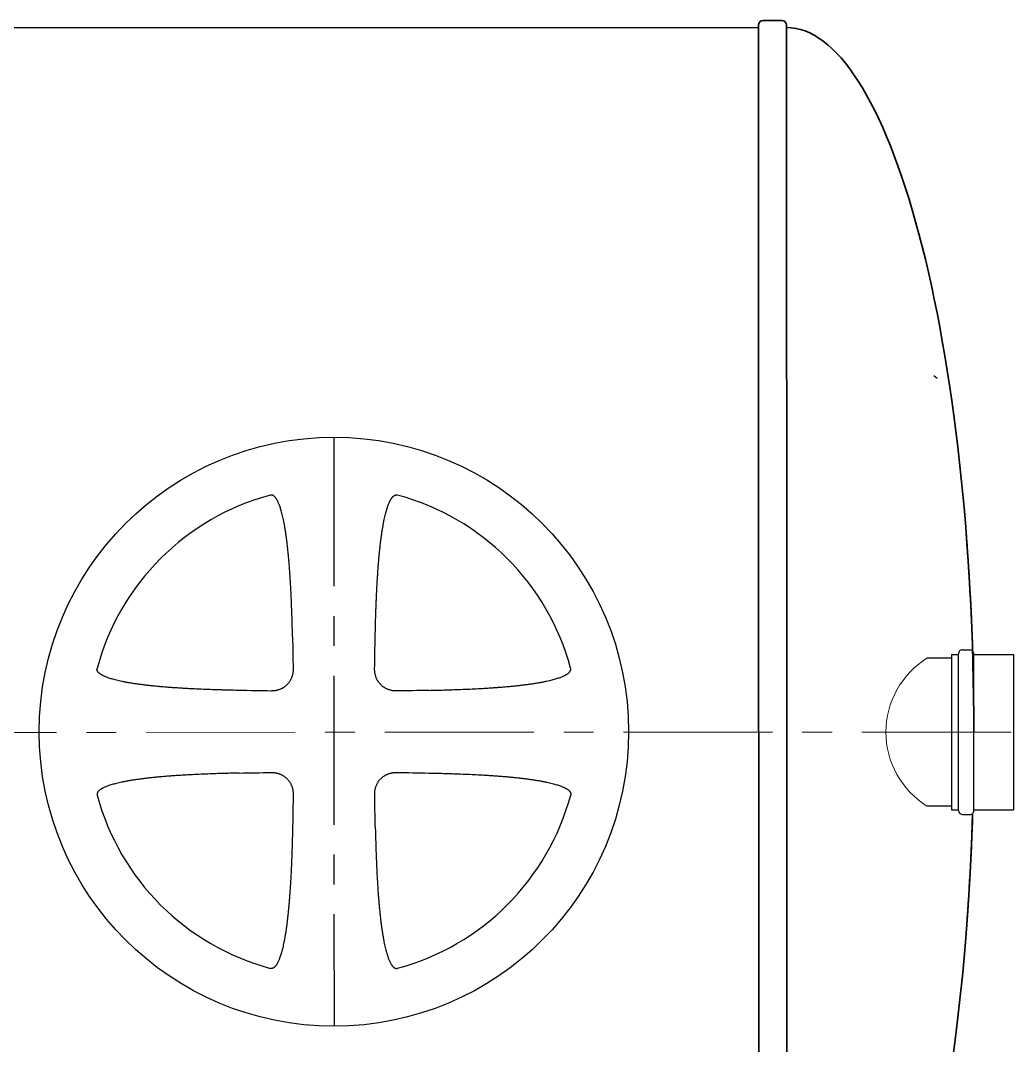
# Model space of a CAD drawing. Header units: millimetres. Extents: x 24859265 to 26550985, y 32092698 to 33532929.
# Drawn here: x 26166864 to 26168980, y 33008125 to 33010308 of the extents above; entities that cross this region are included whole.
import ezdxf

# ---------------------------------------------------------------- set-up
doc = ezdxf.new("R2010")
doc.units = ezdxf.units.MM
doc.linetypes.add('осевая', pattern=[50.8, 31.75, -6.35, 6.35, -6.35])
doc.layers.add('Mitat', color=1, linetype='Continuous')
doc.layers.add('Системный слой', color=7, linetype='Continuous')

msp = doc.modelspace()

# ---------------------------------------------------------------- linework, layer by layer
at = {"color": 7, "lineweight": 25}
for p, q in [((26168815.3001, 33009545.4969), (26168808.1832, 33009550.8264)), ((26168845.9298, 33008949.5434), (26168793.7166, 33008949.5231)), ((26168845.9268, 33008957.2434), (26168860.9268, 33008957.2493)), ((26168845.9268, 33008957.2434), (26168846.0556, 33008626.8435)), ((26168861.0562, 33008625.2493), (26168860.9262, 33008958.8493)), ((26168869.6228, 33008967.5527), (26168884.9228, 33008967.5586)), ((26168893.7562, 33008625.2621), (26168893.6262, 33008958.862)), ((26168893.6268, 33008957.262), (26168977.9268, 33008957.2949)), ((26168846.0526, 33008634.5435), (26168793.8394, 33008634.5231)), ((26168846.0556, 33008626.8435), (26168861.0556, 33008626.8493)), ((26168893.7556, 33008626.8621), (26168978.0556, 33008626.8949)), ((26168869.7596, 33008616.5527), (26168885.0596, 33008616.5587))]:
    msp.add_line(p, q, dxfattribs=at)
at = {"color": 1, "linetype": 'осевая', "lineweight": 25, "ltscale": 10}
msp.add_line((26167531.0285, 33009420.3797), (26167531.5176, 33008165.6309), dxfattribs=at)
at = {"color": 1, "linetype": 'осевая', "lineweight": 15, "ltscale": 10}
msp.add_line((26151383.5275, 33008787.7874), (26170893.661, 33008792.5503), dxfattribs=at)
at = {"lineweight": 35}
for points in [[(26168435.0434, 33010293.0485), (26168435.0415, 33010298.0485, -0.414213562), (26168445.0376, 33010308.0524), (26168485.0376, 33010308.068)], [(26168485.0376, 33010308.068, -0.414213562), (26168495.0415, 33010298.0718), (26168495.0434, 33010293.0702)]]:
    msp.add_lwpolyline(points, format="xyb", dxfattribs=at)
for points in [[(26168435.0434, 33010293.0485), (26161345.9909, 33010290.2852)], [(26168435.0434, 33010293.0485), (26168436.2128, 33007293.0487)], [(26168496.2128, 33007293.0721), (26168495.0434, 33010293.0718)]]:
    msp.add_lwpolyline(points, dxfattribs=at)
at = {"lineweight": 20}
msp.add_arc((26168892.2661, 33008792.0615), 185.7583, 122.0409319, 238.0037359, dxfattribs=at)
at = {"color": 7, "lineweight": 25}
for centre, start, end in [((26168869.6262, 33008958.8527), 90.0223337, 180.0223338), ((26168884.9262, 33008958.8586), 0.0223338, 90.0223337), ((26168869.7562, 33008625.2527), 180.0223338, 270.0223337), ((26168885.0562, 33008625.2587), 270.0223337, 0.0223338)]:
    msp.add_arc(centre, 8.7, start, end, dxfattribs=at)
at = {"lineweight": 35}
for start_param, end_param in [(4.711612264, 6.283185307), (4.827213736, 5.001512917), (3.141592654, 4.595952397), (4.423265044, 4.595952397)]:
    msp.add_ellipse((26168495.6281, 33008793.072), major_axis=(-0.5847, 1499.9999), ratio=0.265375212, start_param=start_param, end_param=end_param, dxfattribs=at)
at = {"layer": 'Mitat', "color": 7, "lineweight": 25}
msp.add_line((26168977.9268, 33008957.2949), (26168978.0556, 33008626.8949), dxfattribs=at)
at = {"layer": 'Системный слой', "color": 7, "lineweight": 30}
msp.add_circle((26167531.2731, 33008793.0053), 627.3744, dxfattribs=at)
at = {"layer": 'Системный слой', "color": 7, "lineweight": 25}
for start, end in [(105.016614, 165.0280533), (15.0166141, 75.0280534), (195.0166141, 255.0280534), (285.016614, 345.0280533)]:
    msp.add_arc((26167531.2731, 33008793.0053), 521.8345, start, end, dxfattribs=at)
at = {"layer": 'Системный слой', "color": 7, "lineweight": 25, "extrusion": (0, 0, -1)}
for centre, major_axis, start_param, end_param in [((26166355.4097, 33008792.5469), (1.2423, -3187.0362), -1.634238642, -1.612784394), ((26168707.1365, 33008793.4636), (-1.2423, 3187.0362), -1.52880826, -1.507354011), ((26167530.8147, 33009968.8687), (-3187.0362, -1.2423), -1.52880826, -1.507354011), ((26167530.8147, 33009968.8687), (-3187.0362, -1.2423), -1.634238642, -1.612784394), ((26167531.7314, 33007617.1419), (3187.0362, 1.2423), -1.634238642, -1.612784394), ((26167531.7314, 33007617.1419), (3187.0362, 1.2423), -1.52880826, -1.507354011), ((26166355.4097, 33008792.5469), (1.2423, -3187.0362), -1.52880826, -1.507354011), ((26168707.1365, 33008793.4636), (-1.2423, 3187.0362), -1.634238642, -1.612784394)]:
    msp.add_ellipse(centre, major_axis=major_axis, ratio=0.342020143, start_param=start_param, end_param=end_param, dxfattribs=at)
at = {"layer": 'Системный слой', "color": 7, "lineweight": 25}
for points, knots in [([(26167443.1686, 33008995.0283), (26167443.049, 33009000.4323), (26167442.7903, 33009011.3547), (26167442.3374, 33009027.9543), (26167441.8936, 33009042.0677), (26167441.4872, 33009053.6515), (26167441.1505, 33009062.5704), (26167440.7386, 33009072.7011), (26167440.2358, 33009084.0338), (26167439.618, 33009096.6051), (26167438.9819, 33009108.2756), (26167438.3406, 33009118.9995), (26167437.7105, 33009128.7273), (26167437.0261, 33009138.4714), (26167436.2868, 33009148.1719), (26167435.4923, 33009157.7757), (26167434.6451, 33009167.2098), (26167433.741, 33009176.4814), (26167432.7834, 33009185.525), (26167431.7686, 33009194.3473), (26167430.7019, 33009202.8824), (26167429.5718, 33009211.2014), (26167428.3854, 33009219.2244), (26167427.1426, 33009226.9339), (26167425.872, 33009234.1631), (26167424.5668, 33009240.9751), (26167423.2524, 33009247.2661), (26167421.9225, 33009253.0995), (26167420.612, 33009258.3726), (26167419.2907, 33009263.2503), (26167417.9755, 33009267.6972), (26167416.6573, 33009271.7675), (26167415.396, 33009275.3236), (26167414.1755, 33009278.4682), (26167413.0336, 33009281.1592), (26167411.9503, 33009283.4937), (26167410.9708, 33009285.4311), (26167410.0476, 33009287.1119), (26167409.1835, 33009288.5608), (26167408.3534, 33009289.8393), (26167407.6009, 33009290.9048), (26167406.9109, 33009291.806), (26167406.3005, 33009292.5435), (26167405.7488, 33009293.162), (26167405.2707, 33009293.6621), (26167404.832, 33009294.092), (26167404.4239, 33009294.4674), (26167404.0282, 33009294.8082), (26167403.6574, 33009295.1071), (26167403.3068, 33009295.3717), (26167402.972, 33009295.6083), (26167402.6365, 33009295.8298), (26167402.2538, 33009296.0642), (26167401.8173, 33009296.3065), (26167401.3274, 33009296.5453), (26167400.8285, 33009296.7541), (26167400.2594, 33009296.9528), (26167399.558, 33009297.1392), (26167398.7396, 33009297.2667), (26167397.9563, 33009297.295), (26167397.1772, 33009297.246), (26167396.5759, 33009297.1474), (26167396.173, 33009297.0481), (26167396.0662, 33009297.0195)], [0, 0, 0, 0, 3.294371593, 6.658591543, 10.121592742, 11.902893978, 13.727107621, 15.565805849, 18.089199056, 20.650882172, 23.250738132, 25.227924631, 27.214477482, 29.207844676, 31.198515859, 33.161938964, 35.100748787, 36.992852426, 38.863010201, 40.668912645, 42.432709704, 44.134311819, 45.815956245, 47.406319509, 48.925529492, 50.321905425, 51.666805829, 52.875385207, 53.998684122, 55.003566013, 55.973887457, 56.834853186, 57.62025208, 58.285214561, 58.906539433, 59.421026718, 59.87309663, 60.246258994, 60.602155426, 60.908040864, 61.180306665, 61.401463481, 61.604047946, 61.767516676, 61.910185432, 62.028901262, 62.144789761, 62.250718136, 62.349589011, 62.437155671, 62.520316699, 62.60098611, 62.683376543, 62.794473772, 62.904935231, 63.013803366, 63.122506405, 63.271682214, 63.457840141, 63.633238455, 63.754365664, 63.934896432, 64, 64, 64, 64]), ([(26167619.22, 33008995.097), (26167619.3354, 33009000.5021), (26167619.5858, 33009011.4313), (26167620.0263, 33009028.0503), (26167620.4601, 33009042.1913), (26167620.8588, 33009053.8093), (26167621.1901, 33009062.7632), (26167621.5541, 33009071.8798), (26167621.9528, 33009081.13), (26167622.3919, 33009090.5521), (26167622.8732, 33009100.097), (26167623.4006, 33009109.7542), (26167623.976, 33009119.4745), (26167624.6037, 33009129.2471), (26167625.286, 33009139.0326), (26167626.0235, 33009148.7687), (26167626.8166, 33009158.4026), (26167627.6626, 33009167.859), (26167628.5657, 33009177.1471), (26167629.5225, 33009186.201), (26167630.5368, 33009195.0293), (26167631.6032, 33009203.566), (26167632.7336, 33009211.8843), (26167633.9208, 33009219.9044), (26167635.1649, 33009227.609), (26167636.4372, 33009234.8297), (26167637.7443, 33009241.63), (26167639.0603, 33009247.9041), (26167640.3913, 33009253.7155), (26167641.7014, 33009258.96), (26167643.021, 33009263.8038), (26167644.3326, 33009268.2114), (26167645.6453, 33009272.2385), (26167646.8983, 33009275.7478), (26167648.108, 33009278.8436), (26167649.2367, 33009281.4862), (26167650.305, 33009283.7745), (26167651.2684, 33009285.6699), (26167652.1749, 33009287.3131), (26167653.023, 33009288.7303), (26167653.8385, 33009289.9834), (26167654.579, 33009291.0306), (26167655.2594, 33009291.919), (26167655.863, 33009292.6487), (26167656.41, 33009293.2625), (26167656.8858, 33009293.7609), (26167657.3234, 33009294.1905), (26167657.7313, 33009294.5662), (26167658.1267, 33009294.9073), (26167658.4972, 33009295.2064), (26167658.8477, 33009295.4713), (26167659.1822, 33009295.7082), (26167659.5176, 33009295.9299), (26167659.9001, 33009296.1646), (26167660.3365, 33009296.4073), (26167660.8262, 33009296.6465), (26167661.3249, 33009296.8557), (26167661.8939, 33009297.0548), (26167662.5951, 33009297.2417), (26167663.4133, 33009297.3699), (26167664.1967, 33009297.3988), (26167664.9758, 33009297.3503), (26167665.5772, 33009297.2523), (26167665.9802, 33009297.1533), (26167666.087, 33009297.1247)], [0, 0, 0, 0, 3.346521523, 6.766848111, 10.291529456, 12.106470403, 13.966728464, 15.842272064, 17.760328852, 19.705723419, 21.69055137, 23.687494739, 25.705597318, 27.732687694, 29.765616249, 31.795275715, 33.795524463, 35.769580702, 37.694348858, 39.596138923, 41.431300907, 43.222956688, 44.950627594, 46.657892926, 48.271860481, 49.813092722, 51.228677476, 52.591624534, 53.814670765, 54.950110731, 55.963708116, 56.941680685, 57.807328827, 58.595452265, 59.260387204, 59.880783117, 60.393123522, 60.842570583, 61.213061508, 61.566814526, 61.871519207, 62.143339222, 62.364995754, 62.568380645, 62.733224655, 62.877533629, 62.998105508, 63.115804117, 63.223385704, 63.323799493, 63.412733256, 63.497193458, 63.579124045, 63.662802909, 63.775637351, 63.887825457, 63.998394772, 64.108795928, 64.260302258, 64.449368862, 64.627507815, 64.750527631, 64.933879172, 65, 65, 65, 65]), ([(26167329.1814, 33008880.9523), (26167324.0542, 33008881.0617), (26167313.6736, 33008881.2987), (26167300.6182, 33008881.6411), (26167288.3162, 33008881.9995), (26167275.1191, 33008882.4203), (26167257.9692, 33008883.0449), (26167239.7537, 33008883.8237), (26167223.837, 33008884.6158), (26167211.0099, 33008885.3332), (26167200.3964, 33008885.9843), (26167190.4053, 33008886.6516), (26167180.7589, 33008887.3507), (26167171.1806, 33008888.1042), (26167161.7313, 33008888.9112), (26167152.4113, 33008889.7755), (26167143.2815, 33008890.6951), (26167134.343, 33008891.6735), (26167125.657, 33008892.7069), (26167117.1647, 33008893.8056), (26167108.9488, 33008894.9632), (26167101.0333, 33008896.1793), (26167093.5825, 33008897.4278), (26167086.5378, 33008898.7151), (26167080.0048, 33008900.0172), (26167073.9242, 33008901.3399), (26167068.4002, 33008902.6502), (26167063.2707, 33008903.9769), (26167058.5761, 33008905.3032), (26167054.2657, 33008906.6371), (26167050.4827, 33008907.9197), (26167047.1238, 33008909.1666), (26167044.236, 33008910.3395), (26167041.7214, 33008911.4573), (26167039.6257, 33008912.4734), (26167037.8034, 33008913.4347), (26167036.2313, 33008914.3365), (26167034.846, 33008915.2031), (26167033.694, 33008915.9881), (26167032.7215, 33008916.7076), (26167031.9272, 33008917.3435), (26167031.262, 33008917.9183), (26167030.7255, 33008918.4157), (26167030.2644, 33008918.8723), (26167029.8614, 33008919.2981), (26167029.4946, 33008919.7124), (26167029.1723, 33008920.1021), (26167028.8866, 33008920.4719), (26167028.6316, 33008920.8251), (26167028.3939, 33008921.1786), (26167028.1448, 33008921.5788), (26167027.8898, 33008922.0322), (26167027.641, 33008922.5377), (26167027.4262, 33008923.0476), (26167027.2244, 33008923.623), (26167027.0368, 33008924.3265), (26167026.9084, 33008925.1456), (26167026.8795, 33008925.9289), (26167026.928, 33008926.708), (26167027.0261, 33008927.3094), (26167027.1251, 33008927.7124), (26167027.1536, 33008927.8192)], [0, 0, 0, 0, 3.027650468, 6.130094995, 7.711356257, 10.29572092, 13.929306235, 17.85218495, 21.075847564, 23.356555589, 25.454567181, 27.369742625, 29.28457001, 31.181263092, 33.060102395, 34.9034142, 36.729230748, 38.501690757, 40.23857242, 41.92187162, 43.587415304, 45.168284004, 46.68244492, 48.080640478, 49.429669018, 50.648001517, 51.784220094, 52.805921168, 53.793742901, 54.673451645, 55.478236634, 56.16329273, 56.804669619, 57.338102874, 57.808295994, 58.19735665, 58.567881964, 58.885924914, 59.167818492, 59.395947779, 59.604956454, 59.772793989, 59.918929675, 60.040332083, 60.158922171, 60.267662997, 60.369344164, 60.459616107, 60.545401758, 60.628156765, 60.712315906, 60.824376076, 60.935003164, 61.043224388, 61.1494624, 61.294441349, 61.47478319, 61.644699639, 61.762041656, 61.936931263, 62, 62, 62, 62]), ([(26167444.4274, 33008926.7496), (26167444.4399, 33008925.9029), (26167444.4246, 33008924.2277), (26167444.2808, 33008921.7196), (26167444.015, 33008919.2257), (26167443.6212, 33008916.7299), (26167443.0964, 33008914.2458), (26167442.441, 33008911.7921), (26167441.6574, 33008909.3857), (26167440.7508, 33008907.0424), (26167439.7285, 33008904.7775), (26167438.6002, 33008902.6038), (26167437.3755, 33008900.5297), (26167436.0611, 33008898.5564), (26167434.6704, 33008896.694), (26167433.2199, 33008894.9523), (26167431.7366, 33008893.3471), (26167430.2344, 33008891.8752), (26167428.7269, 33008890.5324), (26167427.0833, 33008889.198), (26167425.398, 33008887.9637), (26167423.6321, 33008886.7997), (26167422.0395, 33008885.8497), (26167420.1999, 33008884.8519), (26167418.0601, 33008883.8198), (26167415.5417, 33008882.7885), (26167412.9854, 33008881.9158), (26167410.8073, 33008881.3052), (26167408.5082, 33008880.7665), (26167405.9342, 33008880.288), (26167402.9715, 33008879.93), (26167400.0972, 33008879.7533), (26167398.3378, 33008879.7344), (26167397.4611, 33008879.7467)], [0, 0, 0, 0, 1.160826542, 2.293622235, 3.435630275, 4.588755852, 5.746246171, 6.905347908, 8.06046894, 9.206890964, 10.341223549, 11.457239469, 12.554235135, 13.633163251, 14.697615427, 15.730559355, 16.730574568, 17.684561251, 18.60488317, 19.490060894, 20.578622657, 21.45991575, 22.381037453, 23.113318507, 24.320591035, 25.627436737, 26.832375655, 28.012840773, 28.720001051, 30.061885846, 31.592299148, 32.799070777, 34, 34, 34, 34]), ([(26167665.0174, 33008879.851), (26167664.1707, 33008879.8385), (26167662.4955, 33008879.8537), (26167659.9874, 33008879.9976), (26167657.4934, 33008880.2634), (26167654.9977, 33008880.6572), (26167652.5136, 33008881.1819), (26167650.0599, 33008881.8374), (26167647.6534, 33008882.621), (26167645.3102, 33008883.5276), (26167643.0453, 33008884.5498), (26167640.8716, 33008885.6781), (26167638.7975, 33008886.9028), (26167636.8242, 33008888.2172), (26167634.9618, 33008889.608), (26167633.2201, 33008891.0585), (26167631.6149, 33008892.5418), (26167630.143, 33008894.0439), (26167628.8002, 33008895.5514), (26167627.4657, 33008897.1951), (26167626.2314, 33008898.8803), (26167625.0675, 33008900.6463), (26167624.1175, 33008902.2389), (26167623.1197, 33008904.0785), (26167622.0875, 33008906.2183), (26167621.0563, 33008908.7367), (26167620.1836, 33008911.293), (26167619.5729, 33008913.4711), (26167619.0343, 33008915.7702), (26167618.5558, 33008918.3442), (26167618.1977, 33008921.3068), (26167618.0211, 33008924.1812), (26167618.0022, 33008925.9406), (26167618.0145, 33008926.8173)], [0, 0, 0, 0, 1.160826542, 2.293622235, 3.435630275, 4.588755852, 5.746246171, 6.905347908, 8.06046894, 9.206890964, 10.341223549, 11.457239469, 12.554235135, 13.633163251, 14.697615427, 15.730559355, 16.730574568, 17.684561251, 18.60488317, 19.490060894, 20.578622657, 21.45991575, 22.381037453, 23.113318507, 24.320591035, 25.627436737, 26.832375655, 28.012840773, 28.720001051, 30.061885846, 31.592299148, 32.799070777, 34, 34, 34, 34]), ([(26167733.2961, 33008881.1098), (26167738.5426, 33008881.2258), (26167749.16, 33008881.4769), (26167762.5105, 33008881.839), (26167775.0757, 33008882.2175), (26167788.5305, 33008882.6608), (26167805.9915, 33008883.3174), (26167824.5112, 33008884.1346), (26167840.6657, 33008884.9641), (26167853.6543, 33008885.7136), (26167864.3703, 33008886.3919), (26167874.4378, 33008887.0856), (26167884.138, 33008887.8106), (26167893.7549, 33008888.5907), (26167903.2216, 33008889.4243), (26167912.5422, 33008890.3153), (26167921.654, 33008891.2612), (26167930.5604, 33008892.2658), (26167939.1985, 33008893.3245), (26167947.6331, 33008894.4486), (26167955.7825, 33008895.6313), (26167963.6249, 33008896.8725), (26167970.9932, 33008898.1446), (26167977.9478, 33008899.4542), (26167984.3815, 33008900.7762), (26167990.3552, 33008902.1164), (26167995.7632, 33008903.44), (26168000.7703, 33008904.7769), (26168005.3377, 33008906.1095), (26168009.5187, 33008907.4465), (26168013.1719, 33008908.7271), (26168016.4022, 33008909.9675), (26168019.166, 33008911.129), (26168021.5624, 33008912.2316), (26168023.5493, 33008913.2286), (26168025.271, 33008914.1683), (26168026.7528, 33008915.0474), (26168028.058, 33008915.8915), (26168029.1425, 33008916.6551), (26168030.0573, 33008917.3542), (26168030.8034, 33008917.9709), (26168031.427, 33008918.5269), (26168031.9292, 33008919.007), (26168032.3598, 33008919.4463), (26168032.7352, 33008919.8545), (26168033.076, 33008920.2502), (26168033.3749, 33008920.6209), (26168033.6395, 33008920.9716), (26168033.8761, 33008921.3063), (26168034.0976, 33008921.6419), (26168034.332, 33008922.0246), (26168034.5743, 33008922.4611), (26168034.8131, 33008922.951), (26168035.0219, 33008923.4499), (26168035.2206, 33008924.019), (26168035.4069, 33008924.7204), (26168035.5345, 33008925.5387), (26168035.5628, 33008926.3221), (26168035.5137, 33008927.1012), (26168035.4152, 33008927.7024), (26168035.3159, 33008928.1054), (26168035.2873, 33008928.2121)], [0, 0, 0, 0, 3.098261334, 6.270257389, 7.885873744, 10.522157945, 14.222087947, 18.211189336, 21.483219765, 23.791405021, 25.91055982, 27.839239887, 29.766287197, 31.670808361, 33.554373667, 35.397494967, 37.221268987, 38.987539178, 40.71587108, 42.387727128, 44.041242235, 45.608248555, 47.10728905, 48.48832759, 49.819500091, 51.017863675, 52.132794527, 53.131322562, 54.095468401, 54.950921967, 55.731333865, 56.392139341, 57.009564667, 57.52047847, 57.969135823, 58.33888725, 58.691132745, 58.993238407, 59.261550851, 59.478661932, 59.677208155, 59.836710997, 59.975491712, 60.090496101, 60.202763313, 60.305383036, 60.40116592, 60.485997168, 60.566559632, 60.644707497, 60.724522268, 60.832146527, 60.939155451, 61.044621355, 61.149927756, 61.294442138, 61.474782666, 61.644699745, 61.762041735, 61.936930934, 62, 62, 62, 62]), ([(26167329.25, 33008704.9008), (26167324.1229, 33008704.7874), (26167313.7425, 33008704.5423), (26167300.6873, 33008704.1897), (26167288.3857, 33008703.8217), (26167275.1889, 33008703.3906), (26167258.0395, 33008702.7526), (26167239.8246, 33008701.9596), (26167223.9085, 33008701.1552), (26167211.0819, 33008700.4278), (26167200.469, 33008699.7684), (26167190.4785, 33008699.0932), (26167180.8326, 33008698.3866), (26167171.2549, 33008697.6257), (26167161.8062, 33008696.8113), (26167152.4869, 33008695.9398), (26167143.3578, 33008695.013), (26167134.4201, 33008694.0276), (26167125.7349, 33008692.9875), (26167117.2434, 33008691.8822), (26167109.0284, 33008690.7182), (26167101.1139, 33008689.4959), (26167093.664, 33008688.2416), (26167086.6203, 33008686.9488), (26167080.0883, 33008685.6416), (26167074.0088, 33008684.3142), (26167068.4858, 33008682.9996), (26167063.3574, 33008681.6689), (26167058.6638, 33008680.3389), (26167054.3544, 33008679.0017), (26167050.5725, 33008677.7161), (26167047.2145, 33008676.4666), (26167044.3276, 33008675.2914), (26167041.8139, 33008674.1717), (26167039.719, 33008673.1539), (26167037.8975, 33008672.1912), (26167036.3261, 33008671.2882), (26167034.9414, 33008670.4205), (26167033.79, 33008669.6346), (26167032.8181, 33008668.9144), (26167032.0243, 33008668.2778), (26167031.3595, 33008667.7025), (26167030.8234, 33008667.2047), (26167030.3627, 33008666.7477), (26167029.96, 33008666.3216), (26167029.5936, 33008665.907), (26167029.2716, 33008665.517), (26167028.9861, 33008665.1471), (26167028.7314, 33008664.7936), (26167028.494, 33008664.44), (26167028.2452, 33008664.0396), (26167027.9905, 33008663.5859), (26167027.7421, 33008663.0803), (26167027.5277, 33008662.5702), (26167027.3264, 33008661.9946), (26167027.1393, 33008661.291), (26167027.0116, 33008660.4718), (26167026.9833, 33008659.6885), (26167027.0324, 33008658.9094), (26167027.1309, 33008658.3081), (26167027.2302, 33008657.9052), (26167027.2589, 33008657.7984)], [0, 0, 0, 0, 3.027650466, 6.130094991, 7.711356252, 10.295720913, 13.929306225, 17.852184938, 21.07584755, 23.356555574, 25.454567165, 27.369742608, 29.284569992, 31.181263074, 33.060102377, 34.903414182, 36.72923073, 38.50169074, 40.238572403, 41.921871604, 43.587415288, 45.168283988, 46.682444905, 48.080640464, 49.429669005, 50.648001504, 51.784220082, 52.805921157, 53.793742891, 54.673451636, 55.478236627, 56.163292723, 56.804669613, 57.33810287, 57.80829599, 58.197356647, 58.567881962, 58.885924912, 59.167818491, 59.395947778, 59.604956454, 59.772793988, 59.918929674, 60.040332083, 60.15892217, 60.267662996, 60.369344163, 60.459616106, 60.545401757, 60.628156764, 60.712315905, 60.824376075, 60.935003163, 61.043224387, 61.1494624, 61.294441348, 61.474783189, 61.644699639, 61.762041656, 61.936931263, 62, 62, 62, 62]), ([(26167397.5287, 33008706.1596), (26167398.3754, 33008706.1721), (26167400.0506, 33008706.1569), (26167402.5587, 33008706.013), (26167405.0527, 33008705.7472), (26167407.5485, 33008705.3534), (26167410.0326, 33008704.8286), (26167412.4863, 33008704.1732), (26167414.8927, 33008703.3896), (26167417.236, 33008702.483), (26167419.5008, 33008701.4608), (26167421.6745, 33008700.3325), (26167423.7486, 33008699.1078), (26167425.7208, 33008697.7941), (26167427.5753, 33008696.4094), (26167429.2957, 33008694.9778), (26167430.859, 33008693.5371), (26167432.4822, 33008691.8908), (26167433.9271, 33008690.2529), (26167435.3429, 33008688.4671), (26167436.6897, 33008686.5966), (26167438.075, 33008684.4117), (26167439.2274, 33008682.3183), (26167440.2205, 33008680.2904), (26167441.1447, 33008678.1592), (26167441.8841, 33008676.144), (26167442.6274, 33008673.8181), (26167443.1656, 33008671.8045), (26167443.6358, 33008669.5821), (26167444.0015, 33008667.4924), (26167444.322, 33008664.9704), (26167444.5206, 33008662.0679), (26167444.5448, 33008660.1342), (26167444.5317, 33008659.1933)], [0, 0, 0, 0, 1.160824505, 2.293619377, 3.435628046, 4.588756653, 5.746252086, 6.905357744, 8.060477574, 9.206889122, 10.341203147, 11.457204809, 12.554204619, 13.633169084, 14.695740988, 15.71706833, 16.69175045, 17.601108296, 18.876909107, 19.676174613, 20.71618965, 22.027068401, 23.21144584, 23.982011638, 25.113816219, 26.386624586, 26.915981655, 28.452958319, 29.235772501, 30.022225733, 31.353685786, 32.710829606, 34, 34, 34, 34]), ([(26167618.1188, 33008659.2609), (26167618.1063, 33008660.1077), (26167618.1215, 33008661.7828), (26167618.2654, 33008664.2909), (26167618.5312, 33008666.7849), (26167618.9249, 33008669.2807), (26167619.4497, 33008671.7648), (26167620.1052, 33008674.2185), (26167620.8887, 33008676.6249), (26167621.7954, 33008678.9682), (26167622.8176, 33008681.2331), (26167623.9459, 33008683.4068), (26167625.1706, 33008685.4808), (26167626.485, 33008687.4542), (26167627.8758, 33008689.3165), (26167629.3262, 33008691.0583), (26167630.8096, 33008692.6635), (26167632.3117, 33008694.1354), (26167633.8192, 33008695.4782), (26167635.4628, 33008696.8126), (26167637.1481, 33008698.0469), (26167638.914, 33008699.2108), (26167640.5066, 33008700.1608), (26167642.3463, 33008701.1587), (26167644.4861, 33008702.1908), (26167647.0044, 33008703.222), (26167649.5608, 33008704.0948), (26167651.7389, 33008704.7054), (26167654.0379, 33008705.2441), (26167656.612, 33008705.7225), (26167659.5746, 33008706.0806), (26167662.4489, 33008706.2573), (26167664.2083, 33008706.2761), (26167665.0851, 33008706.2639)], [0, 0, 0, 0, 1.160826542, 2.293622235, 3.435630275, 4.588755852, 5.746246171, 6.905347908, 8.06046894, 9.206890964, 10.341223549, 11.457239469, 12.554235135, 13.633163251, 14.697615427, 15.730559355, 16.730574568, 17.684561251, 18.60488317, 19.490060894, 20.578622657, 21.45991575, 22.381037453, 23.113318507, 24.320591035, 25.627436737, 26.832375655, 28.012840773, 28.720001051, 30.061885846, 31.592299148, 32.799070777, 34, 34, 34, 34]), ([(26167733.3647, 33008705.0583), (26167738.6113, 33008704.9464), (26167749.2289, 33008704.7036), (26167762.5796, 33008704.3518), (26167775.1451, 33008703.9832), (26167788.6004, 33008703.5504), (26167806.0618, 33008702.9074), (26167824.5822, 33008702.1046), (26167840.7373, 33008701.2878), (26167853.7265, 33008700.5483), (26167864.443, 33008699.8784), (26167874.5111, 33008699.1926), (26167884.2119, 33008698.4751), (26167893.8293, 33008697.7025), (26167903.2967, 33008696.8763), (26167912.6179, 33008695.9926), (26167921.7305, 33008695.0537), (26167930.6377, 33008694.0561), (26167939.2766, 33008693.0041), (26167947.7121, 33008691.8866), (26167955.8624, 33008690.7103), (26167963.7057, 33008689.4752), (26167971.075, 33008688.2088), (26167978.0306, 33008686.9046), (26167984.4654, 33008685.5876), (26167990.4401, 33008684.2521), (26167995.8492, 33008682.9327), (26168000.8572, 33008681.5998), (26168005.4257, 33008680.2707), (26168009.6078, 33008678.937), (26168013.2619, 33008677.6592), (26168016.4933, 33008676.4213), (26168019.2579, 33008675.2619), (26168021.6552, 33008674.1613), (26168023.6428, 33008673.1657), (26168025.3653, 33008672.2274), (26168026.8478, 33008671.3495), (26168028.1536, 33008670.5065), (26168029.2388, 33008669.7436), (26168030.1541, 33008669.0453), (26168030.9006, 33008668.4292), (26168031.5247, 33008667.8736), (26168032.0273, 33008667.3939), (26168032.4582, 33008666.9549), (26168032.8339, 33008666.5471), (26168033.1751, 33008666.1516), (26168033.4742, 33008665.7811), (26168033.7391, 33008665.4307), (26168033.976, 33008665.0961), (26168034.1977, 33008664.7607), (26168034.4324, 33008664.3783), (26168034.6751, 33008663.9419), (26168034.9143, 33008663.4522), (26168035.1235, 33008662.9534), (26168035.3226, 33008662.3845), (26168035.5095, 33008661.6833), (26168035.6377, 33008660.865), (26168035.6666, 33008660.0817), (26168035.6181, 33008659.3026), (26168035.52, 33008658.7012), (26168035.4211, 33008658.2982), (26168035.3925, 33008658.1914)], [0, 0, 0, 0, 3.098261337, 6.270257394, 7.88587375, 10.522157951, 14.222087953, 18.211189342, 21.483219771, 23.791405029, 25.91055983, 27.8392399, 29.766287214, 31.670808384, 33.554373694, 35.397494999, 37.221270799, 38.987539216, 40.715868525, 42.387727164, 44.041242269, 45.608248584, 47.107289074, 48.488327607, 49.819500103, 51.017863682, 52.13279453, 53.131322563, 54.0954684, 54.950921965, 55.731333862, 56.392139339, 57.009564665, 57.520478469, 57.969135823, 58.33888725, 58.691132745, 58.993238408, 59.261550851, 59.478661933, 59.677208155, 59.836710998, 59.975491713, 60.090496102, 60.202763313, 60.305383036, 60.40116592, 60.485997169, 60.566559633, 60.644707498, 60.724522269, 60.832146528, 60.939155452, 61.044621356, 61.149927757, 61.294442138, 61.474782667, 61.644699746, 61.762041735, 61.936930934, 62, 62, 62, 62]), ([(26167443.3261, 33008590.9136), (26167443.2091, 33008585.432), (26167442.9553, 33008574.3653), (26167442.5859, 33008560.467), (26167442.2394, 33008548.8093), (26167441.9276, 33008539.1069), (26167441.4962, 33008526.8075), (26167440.9241, 33008512.2465), (26167440.1803, 33008495.74), (26167439.4053, 33008480.7589), (26167438.6447, 33008467.7093), (26167437.9591, 33008456.9997), (26167437.2592, 33008446.9672), (26167436.529, 33008437.3249), (26167435.744, 33008427.7793), (26167434.9068, 33008418.4037), (26167434.0133, 33008409.1904), (26167433.0669, 33008400.205), (26167432.064, 33008391.4407), (26167431.01, 33008382.963), (26167429.8935, 33008374.701), (26167428.7216, 33008366.7333), (26167427.4941, 33008359.0759), (26167426.239, 33008351.8932), (26167424.9496, 33008345.1221), (26167423.6505, 33008338.8639), (26167422.3352, 33008333.0551), (26167421.0375, 33008327.7955), (26167419.7276, 33008322.923), (26167418.4215, 33008318.4722), (26167417.1103, 33008314.3907), (26167415.8524, 33008310.8147), (26167414.6322, 33008307.6446), (26167413.487, 33008304.9241), (26167412.398, 33008302.5591), (26167411.4104, 33008300.5916), (26167410.4778, 33008298.8826), (26167409.604, 33008297.4094), (26167408.7649, 33008296.111), (26167408.0052, 33008295.0312), (26167407.3093, 33008294.1197), (26167406.695, 33008293.3755), (26167406.1407, 33008292.7529), (26167405.6615, 33008292.2509), (26167405.2227, 33008291.8201), (26167404.8149, 33008291.4444), (26167404.4194, 33008291.1033), (26167404.0489, 33008290.8042), (26167403.6985, 33008290.5392), (26167403.3639, 33008290.3024), (26167403.0285, 33008290.0806), (26167402.646, 33008289.846), (26167402.2097, 33008289.6033), (26167401.72, 33008289.3641), (26167401.2212, 33008289.1549), (26167400.6523, 33008288.9558), (26167399.951, 33008288.7689), (26167399.1328, 33008288.6407), (26167398.3494, 33008288.6118), (26167397.5703, 33008288.6602), (26167396.969, 33008288.7583), (26167396.566, 33008288.8573), (26167396.4592, 33008288.8858)], [0, 0, 0, 0, 3.289425785, 6.641072506, 8.341944379, 10.288254271, 12.467463829, 15.730360375, 19.040042649, 22.396272394, 24.748617788, 26.901300285, 28.851790397, 30.799552599, 32.720392494, 34.616970036, 36.467565256, 38.296603138, 40.062485517, 41.78701453, 43.450467192, 45.094385097, 46.649301137, 48.134932472, 49.501134164, 50.817333387, 52.001691581, 53.103718779, 54.091658013, 55.046430083, 55.895776701, 56.672127723, 57.331893274, 57.949266326, 58.462051315, 58.913491524, 59.286860563, 59.642660821, 59.947992889, 60.219335302, 60.439132084, 60.640228459, 60.801979529, 60.942837132, 61.059697506, 61.173775908, 61.278050622, 61.375378074, 61.46157731, 61.543439091, 61.622847514, 61.703949805, 61.813310178, 61.922045176, 62.029212163, 62.136216983, 62.283062174, 62.466311413, 62.638969098, 62.758203699, 62.935913687, 63, 63, 63, 63]), ([(26167619.3776, 33008590.9823), (26167619.4962, 33008585.6181), (26167619.753, 33008574.7752), (26167620.1242, 33008561.1492), (26167620.4715, 33008549.6906), (26167620.7841, 33008540.123), (26167621.2169, 33008527.9524), (26167621.7903, 33008513.5082), (26167622.5349, 33008497.0983), (26167623.3102, 33008482.1742), (26167624.0712, 33008469.146), (26167624.758, 33008458.4263), (26167625.4595, 33008448.3705), (26167626.1917, 33008438.6944), (26167626.9788, 33008429.1093), (26167627.8187, 33008419.6854), (26167628.7154, 33008410.4166), (26167629.6659, 33008401.367), (26167630.674, 33008392.5312), (26167631.7346, 33008383.9736), (26167632.8591, 33008375.6259), (26167634.0406, 33008367.5683), (26167635.279, 33008359.8198), (26167636.5465, 33008352.5461), (26167637.8497, 33008345.6856), (26167639.1637, 33008339.3427), (26167640.4945, 33008333.4553), (26167641.8078, 33008328.1263), (26167643.1335, 33008323.1921), (26167644.4546, 33008318.6893), (26167645.78, 33008314.5648), (26167647.0499, 33008310.9576), (26167648.2803, 33008307.765), (26167649.4331, 33008305.0304), (26167650.5279, 33008302.6569), (26167651.519, 33008300.6862), (26167652.4536, 33008298.9768), (26167653.3285, 33008297.5042), (26167654.1687, 33008296.2066), (26167654.9292, 33008295.1274), (26167655.6257, 33008294.2164), (26167656.2406, 33008293.4728), (26167656.7954, 33008292.8506), (26167657.275, 33008292.349), (26167657.7141, 33008291.9185), (26167658.1223, 33008291.5432), (26167658.518, 33008291.2024), (26167658.8887, 33008290.9035), (26167659.2394, 33008290.6389), (26167659.5741, 33008290.4022), (26167659.9097, 33008290.1808), (26167660.2923, 33008289.9464), (26167660.7289, 33008289.704), (26167661.2188, 33008289.4653), (26167661.7177, 33008289.2564), (26167662.2868, 33008289.0578), (26167662.9882, 33008288.8714), (26167663.8065, 33008288.7438), (26167664.5899, 33008288.7155), (26167665.3689, 33008288.7646), (26167665.9702, 33008288.8632), (26167666.3731, 33008288.9625), (26167666.4799, 33008288.9911)], [0, 0, 0, 0, 3.218923136, 6.50682583, 8.178508276, 10.098302523, 12.252324325, 15.489576072, 18.779789971, 22.12274404, 24.473336148, 26.627827063, 28.584131871, 30.538173803, 32.467067938, 34.373013837, 36.235157188, 38.076608153, 39.857077487, 41.597492253, 43.278569694, 44.940532211, 46.513957966, 48.018144325, 49.402538406, 50.736545173, 51.936949418, 53.053666948, 54.053978732, 55.020167258, 55.878253101, 56.661608666, 57.325774799, 57.946675197, 58.461222986, 58.913538136, 59.286894357, 59.642684309, 59.948009353, 60.219346434, 60.439139687, 60.640232736, 60.801981719, 60.942838005, 61.059697972, 61.173776052, 61.278050575, 61.375377913, 61.461577123, 61.543438914, 61.622847383, 61.703949732, 61.813310168, 61.9220452, 62.029212193, 62.136216998, 62.283062174, 62.466311411, 62.638969098, 62.758203699, 62.935913687, 63, 63, 63, 63])]:
    msp.add_open_spline(points, degree=3, knots=knots, dxfattribs=at)

doc.saveas('drawing.dxf')
